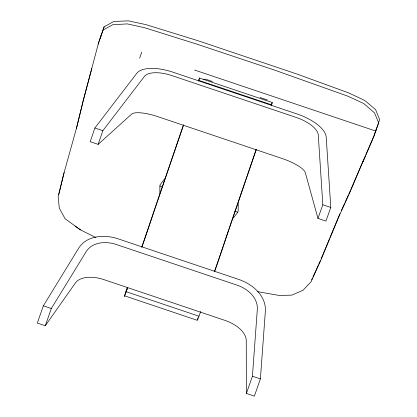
<?xml version="1.0" encoding="UTF-8"?>
<svg xmlns="http://www.w3.org/2000/svg" width="417" height="417" viewBox="0 0 417 417"><rect width="100%" height="100%" fill="white"/><g stroke="black" fill="none" stroke-linecap="round" stroke-linejoin="round"><path stroke-width="0.63" d="M159.857 193.238L159.878 185.982L160.258 184.606L164.694 178.836M238.201 203.564L238.18 210.82L237.799 212.196L233.364 217.966M246.405 393.466L252.426 376.228L257.367 308.799C257.664 297.29 247.437 288.715 237.367 285.259L116.098 244.425C106.132 241.099 92.809 241.74 86.428 251.232L51.317 308.507L45.286 325.74L37.321 323.055L43.352 305.823L78.949 247.729C87.299 235.204 104.808 234.432 117.907 238.748L239.176 279.588C252.379 284.17 265.869 295.382 265.41 310.524L260.396 378.912L254.375 396.15L246.405 393.466L246.249 340.658A26.558 14.803 19.2 0 0 225.091 320.433L103.817 279.593A26.558 14.803 19.2 0 0 75.31 283.096L45.286 325.74M58.708 194.781L64.145 172.549M76.415 128.332L83.04 101.232L91.803 68.378M199.477 78.068L198.862 80.387L271.613 104.797L272.223 102.483L199.477 78.068L198.424 81.138M127.764 287.563C125.481 294.366 121.555 303.336 127.378 287.928M197.429 319.667L197.971 317.822M257.664 291.692L279.39 295.476L291.848 295.127L303.008 290.274L311.082 281.746L320.527 260.86L338.849 216.71L350.363 191.257L365.36 155.776M98.146 44.171L104.13 26.824L113.82 21.449L128.379 20.85L145.762 24.582L198.075 40.746L297.477 74.221L348.742 92.934L364.651 100.419L375.581 109.598L379.678 119.616L374.226 135.171L365.865 154.603M376.619 128.274L373.695 136.964L363.056 161.697M100.195 38.255L104.13 26.824M94.883 127.993L90.187 141.686L98.157 144.371L131.506 114.222A26.558 7.271 18.9 0 1 157.949 116.692L282.116 158.507A26.558 7.271 18.9 0 1 305.343 172.758L317.957 218.388L325.927 221.073L330.801 207.442L326.193 137.005A34.856 14.944 19.1 0 0 297.18 114.018L173.013 72.204A34.856 14.944 19.1 0 0 136.839 73.241L94.883 127.993L102.853 130.677L144.433 76.405A26.558 11.384 19.1 0 1 171.997 75.618L296.164 117.427A26.558 11.384 19.1 0 1 318.265 134.946L322.831 204.757L317.957 218.388M98.157 144.371L102.853 130.677M183.511 124.714L152.888 214.343A39.834 0.657 -71.4 0 1 143.067 243.205L141.785 246.874M183.527 125.189L156.849 203.136A19.917 0.328 -71.4 0 0 153.206 213.931A49.795 0.824 -71.4 0 1 141.827 247.349M256.231 149.213L230.351 224.841A29.878 0.495 -71.4 0 0 228.787 229.413M271.17 105.558L272.223 102.483M256.252 149.682L225.931 238.42A49.795 0.824 -71.4 0 1 214.552 271.842M101.07 35.481L98.678 42.378L83.572 99.439L76.947 126.539L63.613 174.342L58.177 196.579L59.297 208.203L65.13 218.774L80.497 229.866L95.936 237.581M139.664 58.156L141.717 52.234M214.51 271.368L215.792 267.698A39.834 0.657 -71.4 0 0 218.091 261.063M124.527 295.794L197.423 320.371L200.702 311.457M321.059 259.061L329.477 238.779M329.972 237.586L339.918 213.728M350.895 189.459L363.588 159.899M127.513 287.287L125.788 291.483M341.257 210.767L344.473 203.668M345.005 202.485L348.221 195.38M348.753 194.197L350.629 190.053M311.614 279.948L312.401 278.207M312.927 277.05L318.176 265.447M318.697 264.284L320.272 260.802M103.098 30.019L112.757 24.718L127.383 23.899L144.725 27.767L196.954 44.166L275.053 70.264L347.7 96.124L363.66 103.468L374.518 112.866L378.652 122.812L375.748 131.047L194.562 70.03M203.527 79.611L205.32 79.094L212.472 81.503M260.093 97.51L267.245 99.918M322.831 204.757L330.801 207.442M159.878 185.982L162.312 186.806M234.755 211.174L237.799 212.196M126.283 291.733L199.008 316.227M43.352 305.823L51.317 308.507M252.426 376.228L260.396 378.912M75.024 226.071L80.497 229.866M225.613 238.832A39.834 0.657 -71.4 0 1 223.298 245.759M223.1 246.338A39.834 0.657 -71.4 0 1 218.289 260.484M225.811 238.253A29.878 0.495 -71.4 0 1 228.589 229.996"/></g></svg>
